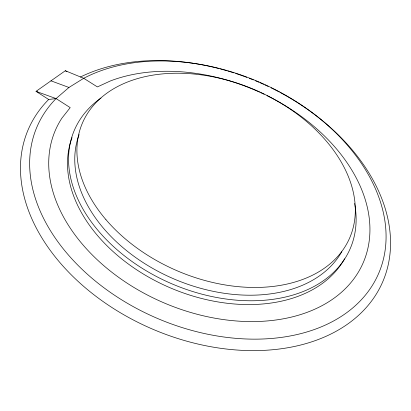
<?xml version="1.0" encoding="UTF-8"?>
<svg xmlns="http://www.w3.org/2000/svg" width="411" height="411" viewBox="0 0 411 411"><rect width="100%" height="100%" fill="white"/><g stroke="black" fill="none" stroke-linecap="round" stroke-linejoin="round"><path stroke-width="0.62" d="M37.273 91.196L36.029 91.36L48.673 99.477L56.071 98.578L68.956 87.466L83.716 78.29A185.89 128.674 23.2 0 1 376.471 191.172A185.89 128.674 23.2 0 1 188.11 329.381A185.89 128.674 23.2 0 1 56.071 98.578L36.029 91.36L65.334 70.733L83.716 78.29L97.397 86.916L110.431 80.936A167.56 115.702 23.2 0 1 259.582 92.136M50.979 80.833L68.956 87.466M65.334 70.733L66.931 71.74M56.071 98.578L70.199 107.625L61.83 118.24A167.56 115.702 23.2 0 0 147.698 295.18A167.56 115.702 23.2 0 0 358.464 271.974A167.56 115.702 23.2 0 0 266.991 95.65M280.497 92.665A192.903 134.407 23.2 0 1 370.943 301.854A192.903 134.407 23.2 0 1 114.854 309.375A192.903 134.407 23.2 0 1 48.673 99.477M80.392 77.027A192.903 134.407 23.2 0 1 219.089 68.596M220.327 68.92A192.903 134.407 23.2 0 1 226.518 70.625M227.756 70.985A192.903 134.407 23.2 0 1 233.895 72.87M235.673 73.446A192.903 134.407 23.2 0 1 246.893 77.391M249.236 78.285A192.903 134.407 23.2 0 1 253.304 79.898M255.621 80.849A192.903 134.407 23.2 0 1 259.079 82.313M260.23 82.811A192.903 134.407 23.2 0 1 263.672 84.342M264.812 84.861A192.903 134.407 23.2 0 1 268.219 86.454M271.039 87.815A192.903 134.407 23.2 0 1 272.724 88.642M273.279 88.92A192.903 134.407 23.2 0 1 279.393 92.074M260.733 92.665A167.56 115.702 23.2 0 1 264.16 94.273M344.582 258.807A149.363 102.904 23.2 0 1 167.364 286.575A149.363 102.904 23.2 0 1 72.064 137.587M354.919 205.269A150.097 102.837 23.2 0 1 172.846 284.237A150.097 102.837 23.2 0 1 100.993 98.049M354.601 203.471A150.097 102.837 23.2 0 1 354.816 204.673M341.741 251.779A144.025 98.614 23.2 0 1 170.935 277.63A144.025 98.614 23.2 0 1 79.148 134.531M105.92 219.618A145.453 98.47 23.2 0 0 344.911 246.96A145.453 98.47 23.2 0 0 197.568 74.401A145.453 98.47 23.2 0 0 105.92 219.618"/></g></svg>
